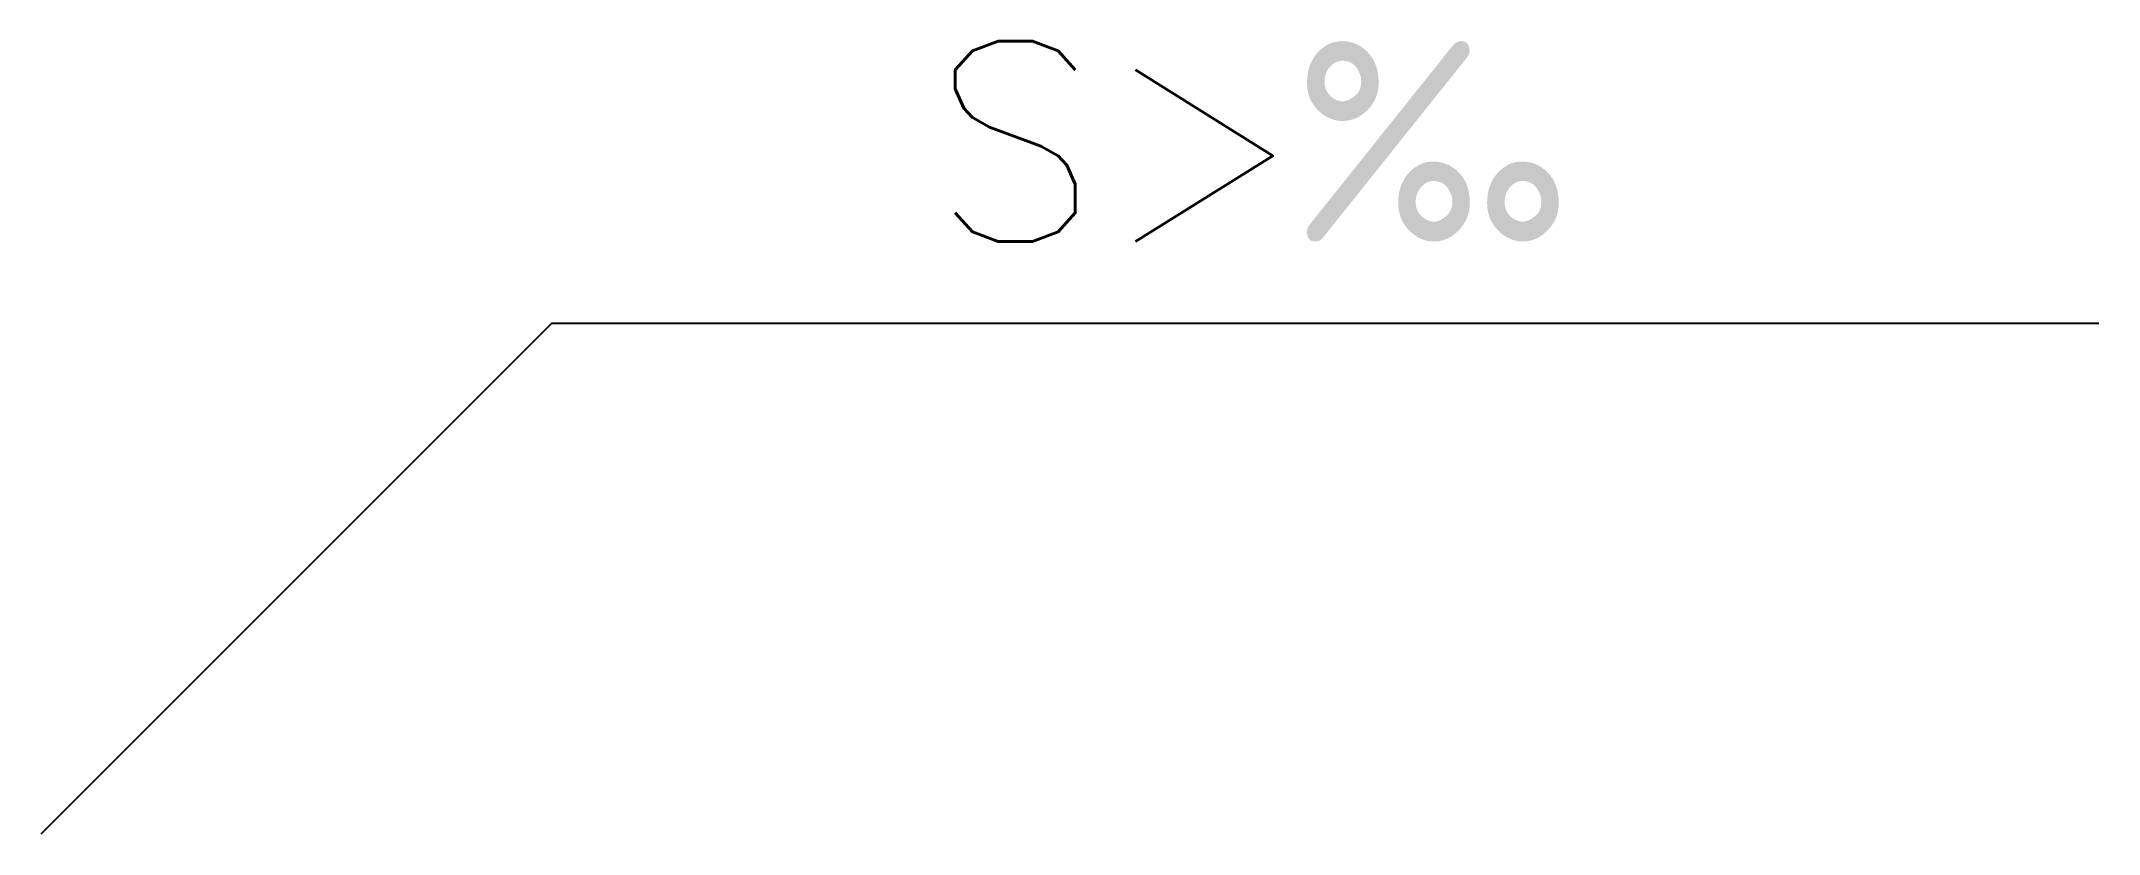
# Model space of a CAD drawing. Header units: millimetres. Extents: x 0 to 22.6, y 0 to 8.7.
import ezdxf
from ezdxf.enums import TextEntityAlignment as Align

# ---------------------------------------------------------------- set-up
doc = ezdxf.new("R2010")
doc.units = ezdxf.units.MM
doc.styles.get("Standard").update_dxf_attribs({"font": 'txt.shx', "height": 2, "bigfont": 'hztxt.shx'})

msp = doc.modelspace()

# ---------------------------------------------------------------- linework, layer by layer
for p, q in [((5.608, 5.608), (0, 0)), ((22.608, 5.608), (5.608, 5.608))]:
    msp.add_line(p, q)
msp.add_lwpolyline([(0, 0), (3.5, 3.5)])

# ---------------------------------------------------------------- texts
at = {"linetype": 'Continuous'}
msp.add_text('S>‰', height=2.2, dxfattribs=at).set_placement((13.4, 7.608), align=Align.MIDDLE)

doc.saveas('drawing.dxf')
